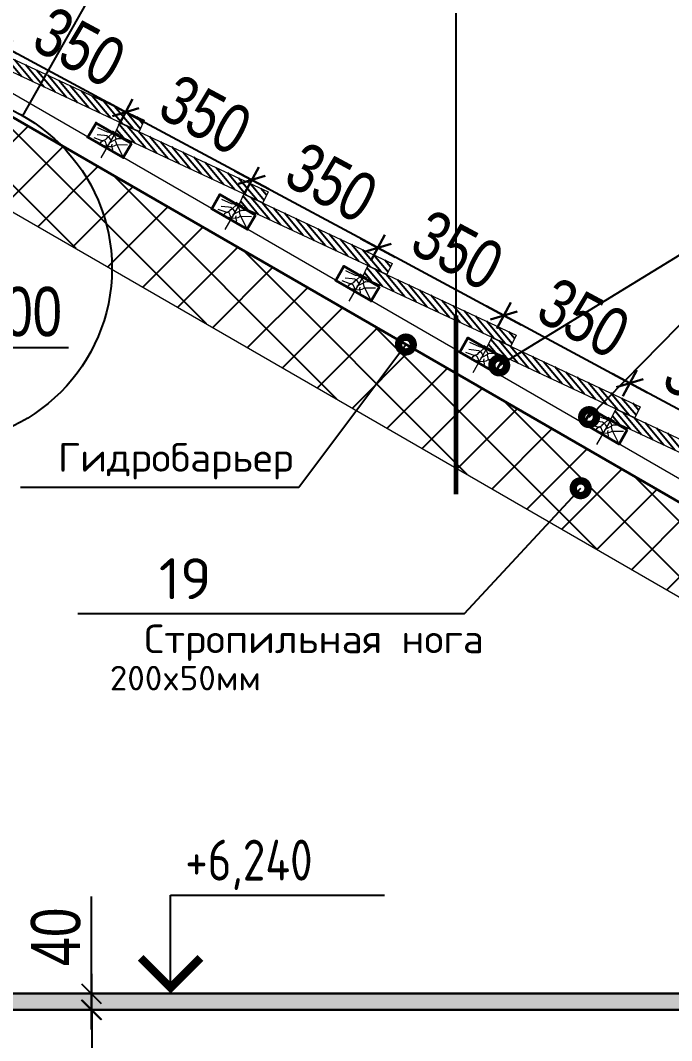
# Model space of a CAD drawing. Extents: x -12289450 to -10763036, y -7834513 to -6150123.
# Drawn here: x -10926335 to -10924742, y -7677125 to -7674632 of the extents above; entities that cross this region are included whole.
import ezdxf

# ---------------------------------------------------------------- set-up
doc = ezdxf.new("R2010")
doc.units = 0
doc.header["$LTSCALE"] = 25
doc.header["$PDMODE"] = 35
doc.layers.get('DefPoints').update_dxf_attribs({"color": 10, "lineweight": 30})
for name, color, linetype in [('004-ВСПЛИНИИ', 15, 'Continuous'), ('005-РАЗМЕРЫ', 252, 'Continuous'), ('008-ШТРИХОВКА', 252, 'Continuous'), ('Примечания', 7, 'Continuous')]:
    doc.layers.add(name, color=color, linetype=linetype)
for name, color, linetype, lineweight in [('RAZMER', 7, 'Continuous', 9), ('Перегор', 4, 'Continuous', 20), ('Стена', 7, 'Continuous', 5), ('СТЕНЫ', 5, 'Continuous', 40), ('тонкий', 114, 'Continuous', 20), ('Штрих', 9, 'Continuous', 13)]:
    doc.layers.add(name, color=color, linetype=linetype, lineweight=lineweight)
doc.styles.add('GOST 2.304', font='cs_gost2304.shx')
doc.styles.add('ROMANT', font='romant.shx', dxfattribs={"height": 2})
doc.styles.get("Standard").update_dxf_attribs({"font": 'arial.ttf'})
doc.styles.add('TXT0', font='txt', dxfattribs={"width": 0.8})
doc.dimstyles.new('Копия 3 РАЗМЕРЫ 3', dxfattribs={"dimscale": 30, "dimtxt": 4, "dimasz": 0.08, "dimexe": 0, "dimexo": 0, "dimgap": 0.9, "dimtad": 1, "dimdec": 0, "dimzin": 0, "dimdsep": 46, "dimtxsty": 'TXT0', "dimblk1": 'A8MITTA', "dimblk2": 'A8MITTA', "dimsah": 1, "dimcen": 0.3, "dimse1": 1, "dimse2": 1, "dimadec": 0, "dimazin": 0, "dimtp": 6, "dimtm": 6, "dimtfac": 1, "dimtdec": 0, "dimtofl": 0, "dimtmove": 0, "dimatfit": 3, "dimldrblk": 'A8MITTA', "dimfxl": 0, "dimtolj": 1, "dimtzin": 0, "dimarcsym": 0})

# ---------------------------------------------------------------- blocks, each defined once
blk = doc.blocks.new('ytjtyj')
at = {"layer": 'Перегор', "linetype": 'Continuous'}
for p, q in [((-3.6, 13.4), (-21.6, 6.9)), ((-12.6, 10.2), (11.8, -56.9))]:
    blk.add_line(p, q, dxfattribs=at)
at = {"layer": 'Стена', "linetype": 'Continuous', "ltscale": 100}
blk.add_line((51.9, -12.5), (38.2, 25), dxfattribs=at)
blk.add_lwpolyline([(-55.8, -9.2), (-42.1, -46.8), (51.9, -12.5), (38.2, 25), (-55.8, -9.2)], close=True, dxfattribs=at)
at = {"layer": 'Штрих', "linetype": 'Continuous', "ltscale": 100}
for p, q in [((-10.2, 4.4), (-15.6, -3.3)), ((0.3, 8.6), (-10.2, 4.4)), ((2, -2.6), (-4.9, 6.5)), ((7.6, 8.6), (0.3, 8.6)), ((32.8, 15.1), (7.6, 8.6)), ((-20.7, -18.1), (-46.9, -13.8)), ((-18.6, -15.3), (-38.4, -41.9)), ((-20.7, -2.7), (-33.2, -0.9)), ((-15.6, -6.6), (-20.7, -2.7)), ((-15.1, -22.2), (-20.7, -18.1)), ((-15.6, -8.5), (-18.6, -15.3)), ((-15.6, -3.3), (-15.6, -8.5)), ((-7.2, -13), (-15.6, -6.6)), ((-9.5, -24.4), (-15.1, -22.2)), ((-8.9, -23.1), (-12.3, -30.7)), ((-0.7, -26.6), (-9.5, -24.4)), ((-9, -18.9), (-8.9, -23.1)), ((-1.7, -7.1), (-7.2, -13)), ((-1.2, -17.6), (-7.2, -13)), ((2, -2.6), (-1.7, -7.1)), ((5.7, -20.6), (1.3, -25.2)), ((7.1, -0.5), (2, -2.6)), ((5.7, -5.8), (2, -2.6)), ((7.2, -9.7), (5.7, -5.8)), ((8.7, -14.8), (5.7, -20.6)), ((12.9, -0.7), (7.1, -0.5)), ((13.7, -13.8), (7.2, -9.7)), ((13.7, -13.8), (8.7, -14.8)), ((30.7, -2.1), (12.9, -0.7)), ((17.6, -17.7), (13.7, -13.8)), ((19.4, -13.8), (13.7, -13.8)), ((17.5, -23.8), (14, -25.5)), ((21.4, -22.6), (17.5, -23.8)), ((20.1, -23), (17.6, -17.7)), ((37.5, -10.5), (19.4, -13.8)), ((-12.3, -30.7), (-11.7, -34.8)), ((8.3, -25.3), (-0.7, -26.6)), ((1.3, -25.2), (0.1, -30.6))]:
    blk.add_line(p, q, dxfattribs=at)
blk = doc.blocks.new('A8MITTA', base_point=(3180, 3140))
for p, q in [((3170, 3130), (3190, 3150)), ((3180, 3155), (3180, 3125)), ((3160, 3140), (3200, 3140))]:
    blk.add_line(p, q)
blk = doc.blocks.new('*D1006')
at = {"layer": '005-РАЗМЕРЫ', "color": 0, "lineweight": -2, "ltscale": 4, "transparency": 16777216}
blk.add_line((-10924538.4, -7675682.8), (-10924842.4, -7675519.6), dxfattribs=at)
at = {"layer": 'DefPoints', "color": 0, "ltscale": 4, "transparency": 16777216}
for p in [(-10924844.5, -7675518.4), (-10924901.5, -7675624.5), (-10924598.3, -7675799.5)]:
    blk.add_point(p, dxfattribs=at)
at = {"layer": '005-РАЗМЕРЫ', "color": 0, "lineweight": -2, "ltscale": 4, "transparency": 16777216, "xscale": 2.4, "yscale": 2.4, "zscale": 2.4}
for p, rotation in [((-10924844.5, -7675518.4), 151.7584222116496), ((-10924536.3, -7675684), 331.7584222116496)]:
    blk.add_blockref('A8MITTA', p, dxfattribs=dict(at, rotation=rotation))
at = {"layer": '005-РАЗМЕРЫ', "color": 0, "ltscale": 4, "transparency": 16777216, "insert": (-10924649.2, -7675524.6), "char_height": 120, "attachment_point": 5, "rotation": 331.7584, "style": 'TXT0'}
blk.add_mtext('\\A1;350', dxfattribs=at)
blk = doc.blocks.new('*D1007')
at = {"layer": '005-РАЗМЕРЫ', "color": 0, "lineweight": -2, "ltscale": 4, "transparency": 16777216}
blk.add_line((-10924846.6, -7675517.3), (-10925150.6, -7675354), dxfattribs=at)
at = {"layer": 'DefPoints', "color": 0, "ltscale": 4, "transparency": 16777216}
for p in [(-10925152.7, -7675352.9), (-10925204.6, -7675449.5), (-10924901.5, -7675624.5)]:
    blk.add_point(p, dxfattribs=at)
at = {"layer": '005-РАЗМЕРЫ', "color": 0, "lineweight": -2, "ltscale": 4, "transparency": 16777216, "xscale": 2.4, "yscale": 2.4, "zscale": 2.4}
for p, rotation in [((-10925152.7, -7675352.9), 151.7584222116496), ((-10924844.5, -7675518.4), 331.7584222116496)]:
    blk.add_blockref('A8MITTA', p, dxfattribs=dict(at, rotation=rotation))
at = {"layer": '005-РАЗМЕРЫ', "color": 0, "ltscale": 4, "transparency": 16777216, "insert": (-10924957.4, -7675359), "char_height": 120, "attachment_point": 5, "rotation": 331.7584, "style": 'TXT0'}
blk.add_mtext('\\A1;350', dxfattribs=at)
blk = doc.blocks.new('*D1008')
at = {"layer": '005-РАЗМЕРЫ', "color": 0, "lineweight": -2, "ltscale": 4, "transparency": 16777216}
blk.add_line((-10925154.8, -7675351.8), (-10925458.7, -7675188.5), dxfattribs=at)
at = {"layer": 'DefPoints', "color": 0, "ltscale": 4, "transparency": 16777216}
for p in [(-10925460.9, -7675187.4), (-10925507.7, -7675274.5), (-10925204.6, -7675449.5)]:
    blk.add_point(p, dxfattribs=at)
at = {"layer": '005-РАЗМЕРЫ', "color": 0, "lineweight": -2, "ltscale": 4, "transparency": 16777216, "xscale": 2.4, "yscale": 2.4, "zscale": 2.4}
for p, rotation in [((-10925460.9, -7675187.4), 151.7584222116496), ((-10925152.7, -7675352.9), 331.7584222116496)]:
    blk.add_blockref('A8MITTA', p, dxfattribs=dict(at, rotation=rotation))
at = {"layer": '005-РАЗМЕРЫ', "color": 0, "ltscale": 4, "transparency": 16777216, "insert": (-10925265.6, -7675193.5), "char_height": 120, "attachment_point": 5, "rotation": 331.7584, "style": 'TXT0'}
blk.add_mtext('\\A1;350', dxfattribs=at)
blk = doc.blocks.new('*D1009')
at = {"layer": '005-РАЗМЕРЫ', "color": 0, "lineweight": -2, "ltscale": 4, "transparency": 16777216}
blk.add_line((-10925463, -7675186.2), (-10925766.9, -7675023), dxfattribs=at)
at = {"layer": 'DefPoints', "color": 0, "ltscale": 4, "transparency": 16777216}
for p in [(-10925769, -7675021.8), (-10925810.8, -7675099.5), (-10925507.7, -7675274.5)]:
    blk.add_point(p, dxfattribs=at)
at = {"layer": '005-РАЗМЕРЫ', "color": 0, "lineweight": -2, "ltscale": 4, "transparency": 16777216, "xscale": 2.4, "yscale": 2.4, "zscale": 2.4}
for p, rotation in [((-10925769, -7675021.8), 151.7584222116496), ((-10925460.9, -7675187.4), 331.7584222116496)]:
    blk.add_blockref('A8MITTA', p, dxfattribs=dict(at, rotation=rotation))
at = {"layer": '005-РАЗМЕРЫ', "color": 0, "ltscale": 4, "transparency": 16777216, "insert": (-10925573.8, -7675028), "char_height": 120, "attachment_point": 5, "rotation": 331.7584, "style": 'TXT0'}
blk.add_mtext('\\A1;350', dxfattribs=at)
blk = doc.blocks.new('*D1010')
at = {"layer": '005-РАЗМЕРЫ', "color": 0, "lineweight": -2, "ltscale": 4, "transparency": 16777216}
blk.add_line((-10925771.2, -7675020.7), (-10926075.1, -7674857.4), dxfattribs=at)
at = {"layer": 'DefPoints', "color": 0, "ltscale": 4, "transparency": 16777216}
for p in [(-10926077.2, -7674856.3), (-10926113.9, -7674924.5), (-10925810.8, -7675099.5)]:
    blk.add_point(p, dxfattribs=at)
at = {"layer": '005-РАЗМЕРЫ', "color": 0, "lineweight": -2, "ltscale": 4, "transparency": 16777216, "xscale": 2.4, "yscale": 2.4, "zscale": 2.4}
for p, rotation in [((-10926077.2, -7674856.3), 151.7584222116496), ((-10925769, -7675021.8), 331.7584222116496)]:
    blk.add_blockref('A8MITTA', p, dxfattribs=dict(at, rotation=rotation))
at = {"layer": '005-РАЗМЕРЫ', "color": 0, "ltscale": 4, "transparency": 16777216, "insert": (-10925882, -7674862.4), "char_height": 120, "attachment_point": 5, "rotation": 331.7584, "style": 'TXT0'}
blk.add_mtext('\\A1;350', dxfattribs=at)
blk = doc.blocks.new('*D1011')
at = {"layer": '005-РАЗМЕРЫ', "color": 0, "lineweight": -2, "ltscale": 4, "transparency": 16777216}
blk.add_line((-10926079.4, -7674855.2), (-10926383.3, -7674691.9), dxfattribs=at)
at = {"layer": 'DefPoints', "color": 0, "ltscale": 4, "transparency": 16777216}
for p in [(-10926385.4, -7674690.8), (-10926417, -7674749.5), (-10926113.9, -7674924.5)]:
    blk.add_point(p, dxfattribs=at)
at = {"layer": '005-РАЗМЕРЫ', "color": 0, "lineweight": -2, "ltscale": 4, "transparency": 16777216, "xscale": 2.4, "yscale": 2.4, "zscale": 2.4}
for p, rotation in [((-10926385.4, -7674690.8), 151.7584222116496), ((-10926077.2, -7674856.3), 331.7584222116496)]:
    blk.add_blockref('A8MITTA', p, dxfattribs=dict(at, rotation=rotation))
at = {"layer": '005-РАЗМЕРЫ', "color": 0, "ltscale": 4, "transparency": 16777216, "insert": (-10926190.2, -7674696.9), "char_height": 120, "attachment_point": 5, "rotation": 331.7584, "style": 'TXT0'}
blk.add_mtext('\\A1;350', dxfattribs=at)
blk = doc.blocks.new('*D1028')
at = {"layer": '005-РАЗМЕРЫ', "color": 0, "lineweight": -2, "ltscale": 4, "transparency": 16777216}
for p, q in [((-10926160.9, -7677007.5), (-10926160.9, -7676772.7)), ((-10926160.9, -7677052.3), (-10926160.9, -7677054.7))]:
    blk.add_line(p, q, dxfattribs=at)
at = {"layer": 'DefPoints', "color": 0, "ltscale": 4, "transparency": 16777216}
for p in [(-10926144.8, -7677009.9), (-10926160.9, -7677049.9), (-10926144.8, -7677049.9)]:
    blk.add_point(p, dxfattribs=at)
at = {"layer": '005-РАЗМЕРЫ', "color": 0, "lineweight": -2, "ltscale": 4, "transparency": 16777216, "xscale": 2.4, "yscale": 2.4, "zscale": 2.4}
for p, rotation in [((-10926160.9, -7677009.9), 270), ((-10926160.9, -7677049.9), 90)]:
    blk.add_blockref('A8MITTA', p, dxfattribs=dict(at, rotation=rotation))
at = {"layer": '005-РАЗМЕРЫ', "color": 0, "ltscale": 4, "transparency": 16777216, "insert": (-10926247.9, -7676871.7), "char_height": 120, "attachment_point": 5, "rotation": 90, "style": 'TXT0'}
blk.add_mtext('\\A1;40', dxfattribs=at)
blk = doc.blocks.new('*D1029')
at = {"layer": '005-РАЗМЕРЫ', "color": 0, "lineweight": -2, "ltscale": 4, "transparency": 16777216}
for p, q in [((-10926656.7, -7675431.1), (-10926561.5, -7675431.1)), ((-10926559.1, -7675431.1), (-10926217.3, -7675431.1))]:
    blk.add_line(p, q, dxfattribs=at)
at = {"layer": 'DefPoints', "color": 0, "ltscale": 4, "transparency": 16777216}
for p in [(-10926559.1, -7675431.1), (-10926659.1, -7675509.9), (-10926559.1, -7675509.9)]:
    blk.add_point(p, dxfattribs=at)
at = {"layer": '005-РАЗМЕРЫ', "color": 0, "lineweight": -2, "ltscale": 4, "transparency": 16777216, "xscale": 2.4, "yscale": 2.4, "zscale": 2.4, "rotation": 180}
blk.add_blockref('A8MITTA', (-10926659.1, -7675431.1), dxfattribs=at)
at = {"layer": '005-РАЗМЕРЫ', "color": 0, "lineweight": -2, "ltscale": 4, "transparency": 16777216, "xscale": 2.4, "yscale": 2.4, "zscale": 2.4}
blk.add_blockref('A8MITTA', (-10926559.1, -7675431.1), dxfattribs=at)
at = {"layer": '005-РАЗМЕРЫ', "color": 0, "ltscale": 4, "transparency": 16777216, "insert": (-10926340.3, -7675344.1), "char_height": 120, "attachment_point": 5, "style": 'TXT0'}
blk.add_mtext('\\A1;100', dxfattribs=at)
blk = doc.blocks.new('*D1034')
at = {"layer": '005-РАЗМЕРЫ', "color": 0, "lineweight": -2, "ltscale": 4, "transparency": 16777216}
for p, q in [((-10926159.8, -7677052.3), (-10926159.8, -7677247.5)), ((-10926159.8, -7677249.9), (-10926159.8, -7677530.3))]:
    blk.add_line(p, q, dxfattribs=at)
at = {"layer": 'DefPoints', "color": 0, "ltscale": 4, "transparency": 16777216}
for p in [(-10926052, -7677049.9), (-10926159.8, -7677249.9), (-10926052, -7677249.9)]:
    blk.add_point(p, dxfattribs=at)
at = {"layer": '005-РАЗМЕРЫ', "color": 0, "lineweight": -2, "ltscale": 4, "transparency": 16777216, "xscale": 2.4, "yscale": 2.4, "zscale": 2.4}
for p, rotation in [((-10926159.8, -7677049.9), 90), ((-10926159.8, -7677249.9), 270)]:
    blk.add_blockref('A8MITTA', p, dxfattribs=dict(at, rotation=rotation))
at = {"layer": '005-РАЗМЕРЫ', "color": 0, "ltscale": 4, "transparency": 16777216, "insert": (-10926246.8, -7677391.3), "char_height": 120, "attachment_point": 5, "rotation": 90, "style": 'TXT0'}
blk.add_mtext('\\A1;200', dxfattribs=at)
blk = doc.blocks.new('*D1126')
at = {"layer": '005-РАЗМЕРЫ', "color": 0, "lineweight": -2, "ltscale": 4, "transparency": 16777216}
blk.add_arc((-10923045.2, -7677009.9), 1211.2, 150.1135, 179.8865, dxfattribs=at)
at = {"layer": 'DefPoints', "color": 0, "ltscale": 4, "transparency": 16777216}
for p in [(-10928309.1, -7673970.7), (-10924183.4, -7676595.6), (-10923409.1, -7676799.8), (-10932959.1, -7677009.9), (-10923659.1, -7677009.9)]:
    blk.add_point(p, dxfattribs=at)
at = {"layer": '005-РАЗМЕРЫ', "color": 0, "lineweight": -2, "ltscale": 4, "transparency": 16777216, "xscale": 2.4, "yscale": 2.4, "zscale": 2.4}
for p, rotation in [((-10924094.1, -7676404.3), 60.05676570589963), ((-10924256.4, -7677009.9), 269.9432342983295)]:
    blk.add_blockref('A8MITTA', p, dxfattribs=dict(at, rotation=rotation))
at = {"layer": '005-РАЗМЕРЫ', "color": 0, "ltscale": 4, "transparency": 16777216, "insert": (-10924319.5, -7676762), "char_height": 120, "attachment_point": 5, "rotation": 78.9912, "style": 'TXT0'}
blk.add_mtext('\\A1;30°', dxfattribs=at)

msp = doc.modelspace()

# ---------------------------------------------------------------- hatches: boundary and pattern name
at = {"layer": '008-ШТРИХОВКА', "ltscale": 3}
h = msp.add_hatch(dxfattribs=at)
h.set_pattern_fill('ANSI37', color=256, scale=30)
h.set_pattern_definition([(45, (-10933209.11, -7676799.76), (-67.3519, 67.3519), []), (135, (-10933209.11, -7676799.76), (-67.3519, -67.3519), [])])
h.paths.add_polyline_path([(-10924009.1, -7676222.4), (-10924009.1, -7676395.6), (-10923554.1, -7676658.3), (-10923554.1, -7676654.9), (-10923464.1, -7676654.9), (-10923464.1, -7676710.3), (-10923409.1, -7676742), (-10923409.1, -7676568.8)])
h.paths.add_polyline_path([(-10923709.1, -7676434.3), (-10923709.1, -7676435.3, 0.403433), (-10923704.3, -7676430.3), (-10923705.3, -7676430.3, -0.40079)], flags=16)
h.paths.add_polyline_path([(-10923704.1, -7676534.3, -1), (-10923714.1, -7676534.3, -1)], flags=16)
h.paths.add_polyline_path([(-10923974.3, -7676378.3, -1), (-10923984.3, -7676378.3, -1)], flags=16)
h.paths.add_polyline_path([(-10923979.3, -7676270.3), (-10923979.3, -7676269.3, 0.425077), (-10923984.5, -7676274.3), (-10923983.5, -7676274.3, -0.427766)], flags=16)
h.paths.add_polyline_path([(-10923438.9, -7676590.2), (-10923438.9, -7676591.1, 0.403433), (-10923434.1, -7676586.1), (-10923435.1, -7676586.1, -0.40079)], flags=16)
h.paths.add_polyline_path([(-10923443.9, -7676690.2, -1), (-10923433.9, -7676690.2, -1)], flags=16)
h.paths.add_polyline_path([(-10924009.1, -7676395.6), (-10924009.1, -7676222.4), (-10925303.3, -7675475.2, -0.449807), (-10925316.5, -7675477.9), (-10925432, -7675631.9), (-10925041.2, -7675857.5), (-10924970.8, -7675781.6, -0.208652), (-10924973.7, -7675775, -1), (-10924955.7, -7675775, -0.654736), (-10924970.8, -7675781.6), (-10925041.2, -7675857.5), (-10923554.1, -7676716), (-10923554.1, -7676658.3)])
h.paths.add_polyline_path([(-10923409.1, -7676742), (-10923464.1, -7676710.3), (-10923464.1, -7676744.9), (-10923459.1, -7676744.9), (-10923459.1, -7676770.9), (-10923409.1, -7676799.8)])
h.paths.add_polyline_path([(-10928309.1, -7673739.8), (-10933209.1, -7676568.8), (-10933209.1, -7676799.8), (-10928309.1, -7673970.7), (-10926554.1, -7674984), (-10926554.1, -7674919.9), (-10926464.1, -7674919.9), (-10926464.1, -7675009.9), (-10926459.1, -7675009.9), (-10926459.1, -7675038.8), (-10925432, -7675631.9), (-10925316.5, -7675477.9, -0.379494), (-10925318.9, -7675466.2)])
h.paths.add_polyline_path([(-10927841.7, -7674203.6, -1), (-10927831.7, -7674203.6, -1)], flags=16)
h.paths.add_polyline_path([(-10927841.7, -7674161.1, -1), (-10927831.7, -7674161.1, -1)], flags=16)
h.paths.add_polyline_path([(-10927886.8, -7674203.6, -1), (-10927876.8, -7674203.6, -1)], flags=16)
h.paths.add_polyline_path([(-10927886.8, -7674161.1, -1), (-10927876.8, -7674161.1, -1)], flags=16)
h.paths.add_polyline_path([(-10928174.2, -7673872.7), (-10928174.2, -7673871.8, 0.403433), (-10928179, -7673876.7), (-10928178, -7673876.7, -0.40079)], flags=16)
h.paths.add_polyline_path([(-10928244.2, -7673936.5), (-10928244.2, -7673935.5, 0.400203), (-10928249, -7673940.5), (-10928248, -7673940.5, -0.40079)], flags=0)
h.paths.add_polyline_path([(-10928244.1, -7673936.5), (-10928244.1, -7673935.5, 0.406669), (-10928249, -7673940.5), (-10928248, -7673940.5, -0.40079)], flags=16)
h.paths.add_polyline_path([(-10928244.2, -7673872.7), (-10928244.2, -7673871.8, 0.400203), (-10928249, -7673876.7), (-10928248, -7673876.7, -0.40079)], flags=0)
h.paths.add_polyline_path([(-10928244.1, -7673872.7), (-10928244.1, -7673871.7, 0.406669), (-10928249, -7673876.7), (-10928248, -7673876.7, -0.40079)], flags=16)
h.paths.add_polyline_path([(-10928244.2, -7673809), (-10928244.2, -7673808, 0.400203), (-10928249, -7673813), (-10928248, -7673813, -0.40079)], flags=0)
h.paths.add_polyline_path([(-10928244.1, -7673809), (-10928244.1, -7673808, 0.406669), (-10928249, -7673813), (-10928248, -7673813, -0.40079)], flags=16)
h.paths.add_polyline_path([(-10928369.2, -7673940.5), (-10928370, -7673940.5, -0.415546), (-10928374, -7673944.5), (-10928374, -7673945.5, 0.403433)], flags=16)
h.paths.add_polyline_path([(-10928374.2, -7673936.5), (-10928374.2, -7673935.5, 0.403433), (-10928379, -7673940.5), (-10928378.2, -7673940.5, -0.415546)], flags=16)
h.paths.add_polyline_path([(-10928369.2, -7673876.7), (-10928370, -7673876.7, -0.415546), (-10928374, -7673880.8), (-10928374, -7673881.7, 0.403433)], flags=16)
h.paths.add_polyline_path([(-10928374.2, -7673872.7), (-10928374.2, -7673871.8, 0.403433), (-10928379, -7673876.7), (-10928378.2, -7673876.7, -0.415546)], flags=16)
h.paths.add_polyline_path([(-10928374.2, -7673809), (-10928374.2, -7673809, 0.415546), (-10928378.2, -7673813), (-10928378, -7673813, -0.40079)], flags=0)
h.paths.add_polyline_path([(-10928369, -7673813, -1), (-10928379, -7673813), (-10928379.2, -7673813, 0.425077), (-10928374, -7673818), (-10928374, -7673813), (-10928379, -7673813, 0.413145), (-10928374, -7673818), (-10928374, -7673818, -0.425077), (-10928379.2, -7673813, -1.020293)], flags=16)
h.paths.add_polyline_path([(-10928444.2, -7673872.7), (-10928444.2, -7673871.8, 0.403433), (-10928449, -7673876.7), (-10928448, -7673876.7, -0.40079)], flags=16)
h.paths.add_polyline_path([(-10930091.7, -7674983.6, -1), (-10930081.7, -7674983.6, -1)], flags=16)
h.paths.add_polyline_path([(-10930091.7, -7674941.1, -1), (-10930081.7, -7674941.1, -1)], flags=16)
h.paths.add_polyline_path([(-10930136.8, -7674983.6, -1), (-10930126.8, -7674983.6, -1)], flags=16)
h.paths.add_polyline_path([(-10930136.8, -7674941.1, -1), (-10930126.8, -7674941.1, -1)], flags=16)
h.paths.add_polyline_path([(-10933091.7, -7676676.1, -1), (-10933081.7, -7676676.1, -1)], flags=16)
h.paths.add_polyline_path([(-10933091.7, -7676718.6, -1), (-10933081.7, -7676718.6, -1)], flags=16)
h.paths.add_polyline_path([(-10933136.8, -7676676.1, -1), (-10933126.8, -7676676.1, -1)], flags=16)
h.paths.add_polyline_path([(-10933136.8, -7676718.6, -1), (-10933126.8, -7676718.6, -1)], flags=16)
at = {"layer": '008-ШТРИХОВКА'}
h = msp.add_hatch(dxfattribs=at)
h.set_pattern_fill('ANSI31', color=251, scale=4, angle=5, style=0)
h.set_pattern_definition([(130, (-22683897.798, -660920.611), (9.728764428, 8.163402643), [])])
h.paths.add_polyline_path([(-10926404.6, -7674735.2), (-10926403, -7674732.5), (-10926405.7, -7674730.9), (-10926394.5, -7674706.8), (-10926031.9, -7674875.9), (-10926044.6, -7674903)])
h = msp.add_hatch(dxfattribs=at)
h.set_pattern_fill('ANSI31', color=251, scale=4, angle=5, style=0)
h.set_pattern_definition([(130, (-22683594.689, -661095.611), (9.728764428, 8.163402643), [])])
h.paths.add_polyline_path([(-10926101.4, -7674910.2), (-10926099.9, -7674907.5), (-10926102.6, -7674905.9), (-10926091.3, -7674881.8), (-10925728.8, -7675050.9), (-10925741.5, -7675078)])
h = msp.add_hatch(dxfattribs=at)
h.set_pattern_fill('ANSI31', color=251, scale=4, angle=5, style=0)
h.set_pattern_definition([(130, (-22683291.58, -661270.611), (9.728764428, 8.163402643), [])])
h.paths.add_polyline_path([(-10925798.3, -7675085.2), (-10925796.8, -7675082.5), (-10925799.5, -7675080.9), (-10925788.2, -7675056.8), (-10925425.7, -7675225.9), (-10925438.4, -7675253)])
h = msp.add_hatch(dxfattribs=at)
h.set_pattern_fill('ANSI31', color=251, scale=4, angle=5, style=0)
h.set_pattern_definition([(130, (-22682988.471, -661445.611), (9.728764428, 8.163402643), [])])
h.paths.add_polyline_path([(-10925495.2, -7675260.2), (-10925493.7, -7675257.5), (-10925496.4, -7675255.9), (-10925485.1, -7675231.8), (-10925122.6, -7675400.9), (-10925135.3, -7675428)])
h = msp.add_hatch(dxfattribs=at)
h.set_pattern_fill('ANSI31', color=251, scale=4, angle=5, style=0)
h.set_pattern_definition([(130, (-22682685.362, -661620.611), (9.728764428, 8.163402643), [])])
h.paths.add_polyline_path([(-10925192.1, -7675435.2), (-10925190.6, -7675432.5), (-10925193.3, -7675430.9), (-10925182, -7675406.8), (-10924819.5, -7675575.9), (-10924832.2, -7675603)])
h = msp.add_hatch(dxfattribs=at)
h.set_pattern_fill('ANSI31', color=251, scale=4, angle=5, style=0)
h.set_pattern_definition([(130, (-22682382.253, -661795.611), (9.728764428, 8.163402643), [])])
h.paths.add_polyline_path([(-10924889, -7675610.2), (-10924887.4, -7675607.5), (-10924890.2, -7675605.9), (-10924878.9, -7675581.8), (-10924516.4, -7675750.9), (-10924529.1, -7675778)])
at = {"layer": '008-ШТРИХОВКА', "ltscale": 3}
h = msp.add_hatch(dxfattribs=at)
h.set_pattern_fill('ANSI37', color=256, scale=30)
h.set_pattern_definition([(45, (-10932959.11, -7677249.9), (-67.3519, 67.3519), []), (135, (-10932959.11, -7677249.9), (-67.3519, -67.3519), [])])
edge = h.paths.add_edge_path()
edge.add_line((-10923846.6, -7677249.9), (-10923801.6, -7677178.7))
edge.add_arc((-10923486.7, -7676889.2), 427.7, 217.5535, 222.5938, ccw=False)
edge.add_line((-10923825.8, -7677149.9), (-10926459.1, -7677149.9))
edge.add_line((-10926459.1, -7677149.9), (-10926459.1, -7677249.9))
edge.add_line((-10926459.1, -7677249.9), (-10923846.6, -7677249.9))
edge = h.paths.add_edge_path()
edge.add_line((-10923716.6, -7677249.9), (-10923659.1, -7677249.9))
edge.add_line((-10923659.1, -7677249.9), (-10923659.1, -7677149.9))
edge.add_line((-10923659.1, -7677149.9), (-10923783.4, -7677149.9))
edge.add_line((-10923783.4, -7677149.9), (-10923801.6, -7677178.7))
edge.add_arc((-10923486.7, -7676889.2), 427.7, 222.5938, 237.4911)
edge = h.paths.add_edge_path()
edge.add_line((-10923846.6, -7677249.9), (-10923716.6, -7677249.9))
edge.add_arc((-10923486.7, -7676889.2), 427.7, 222.5938, 237.4911, ccw=False)
edge.add_line((-10923801.6, -7677178.7), (-10923846.6, -7677249.9))
edge = h.paths.add_edge_path()
edge.add_line((-10923783.4, -7677149.9), (-10923825.8, -7677149.9))
edge.add_arc((-10923486.7, -7676889.2), 427.7, 217.5535, 222.5938)
edge.add_line((-10923801.6, -7677178.7), (-10923783.4, -7677149.9))
h.paths.add_polyline_path([(-10926559.1, -7677149.9), (-10926559.1, -7677249.9), (-10926459.1, -7677249.9), (-10926459.1, -7677149.9)])
h.paths.add_polyline_path([(-10927669.1, -7677249.9), (-10927739.4, -7677249.9), (-10928000.6, -7677249.9), (-10928049.1, -7677249.9), (-10927809.1, -7677249.9), (-10927809.1, -7677149.9), (-10926559.1, -7677149.9), (-10926559.1, -7677249.9)])
h.paths.add_polyline_path([(-10928049.1, -7677249.9), (-10927909.1, -7677249.9), (-10927909.1, -7677149.9), (-10932834.7, -7677150), (-10932771.6, -7677249.9), (-10930469.1, -7677249.9)])
h.paths.add_polyline_path([(-10932959.1, -7677150), (-10932959.1, -7677244.9), (-10932959.1, -7677244.9), (-10932959.1, -7677249.9), (-10932771.6, -7677249.9), (-10932834.7, -7677150)])
edge = h.paths.add_edge_path()
edge.add_line((-10932904.2, -7676844.9), (-10932452, -7676844.9))
edge = h.paths.add_edge_path()
edge.add_line((-10932512, -7676844.9), (-10932512, -7677420.6))
h.paths.add_polyline_path([(-10932487.5, -7677411), (-10932047.1, -7677411), (-10932047.1, -7677252.4), (-10932487.5, -7677252.4)])
edge = h.paths.add_edge_path()
edge.add_line((-10932512, -7677420.6), (-10931998.5, -7677420.6))
edge = h.paths.add_edge_path()
edge.add_line((-10932439.1, -7676931.9), (-10932512, -7676859))
edge.add_line((-10932512, -7676859), (-10932585, -7676931.9))
at = {"layer": '008-ШТРИХОВКА'}
h = msp.add_hatch(dxfattribs=at)
h.set_pattern_fill('WOODFACE', color=251, scale=300, style=0, pattern_type=2)
h.set_pattern_definition([(0, (-10932898, -7677234.88), (300, 300), [15, -285]), (90, (-10932778, -7677129.88), (-300, 300), [30, -270]), (45, (-10932838, -7677159.88), (3e-14, 300), [21.21, -63.63, 21.21, -42.42, 148.5, -127.294]), (45, (-10932913, -7677249.88), (3e-14, 300), [21.213, -42.426, 21.213, -339.412]), (45, (-10932808, -7677219.88), (3e-14, 300), [21.213, -403.051]), (45, (-10932778, -7677234.88), (3e-14, 300), [21.213, -403.051]), (45, (-10932823, -7677204.88), (3e-14, 300), [21.213, -403.051]), (45, (-10932838, -7677189.88), (3e-14, 300), [42.426, -381.838]), (45, (-10932763, -7676964.88), (3e-14, 300), [42.426, -381.838]), (45, (-10932868, -7677174.88), (3e-14, 300), [84.852, -339.412]), (45, (-10932883, -7677159.88), (3e-14, 300), [84.852, -339.412]), (45, (-10932688, -7677069.88), (3e-14, 300), [84.852, -339.412]), (45, (-10932898, -7677129.88), (3e-14, 300), [63.64, -360.6245]), (45, (-10932958, -7677084.88), (3e-14, 300), [63.64, -360.6245]), (45, (-10932928, -7677114.88), (3e-14, 300), [63.64, -360.6245]), (45, (-10932733, -7677024.88), (3e-14, 300), [106.066, -318.198]), (45, (-10932763, -7677009.88), (3e-14, 300), [106.066, -318.198]), (45, (-10932733, -7677084.88), (3e-14, 300), [148.492, -275.772]), (26.565, (-10932868, -7677204.88), (300, 1e-07), [33.541, -637.279]), (26.565, (-10932808, -7677114.88), (300, 1e-07), [33.541, -637.279]), (26.565, (-10932823, -7677144.88), (300, 1e-07), [33.541, -637.279]), (26.565, (-10932883, -7677234.88), (300, 1e-07), [67.082, -603.738]), (26.565, (-10932823, -7677099.88), (300, 1e-07), [100.623, -570.197]), (26.565, (-10932853, -7677084.88), (300, 1e-07), [134.164, -536.656]), (26.565, (-10932883, -7677069.88), (300, 1e-07), [134.164, -536.656]), (26.565, (-10932928, -7676979.88), (300, 1e-07), [134.164, -536.656]), (26.565, (-10932928, -7677009.88), (300, 1e-07), [167.705, -503.115]), (26.565, (-10932913, -7677039.88), (300, 1e-07), [167.705, -503.115]), (63.435, (-10932808, -7677159.88), (2e-08, 300), [33.541, -637.279]), (63.435, (-10932853, -7677189.88), (2e-08, 300), [33.541, -637.279]), (63.435, (-10932898, -7677234.88), (2e-08, 300), [67.082, -603.738]), (63.435, (-10932808, -7677189.88), (2e-08, 300), [67.082, -603.738]), (63.435, (-10932928, -7677249.88), (2e-08, 300), [100.623, -570.197]), (63.435, (-10932958, -7677249.88), (2e-08, 300), [134.164, -536.656]), (63.435, (-10932688, -7677234.88), (2e-08, 300), [134.164, -536.656]), (63.435, (-10932793, -7677204.88), (2e-08, 300), [134.164, -536.656]), (63.435, (-10932733, -7677234.88), (2e-08, 300), [167.705, -503.115]), (63.435, (-10932763, -7677219.88), (2e-08, 300), [167.705, -503.115])])
h.paths.add_polyline_path([(-10928089.1, -7677050), (-10928139.1, -7677050), (-10928147.1, -7677049.9), (-10928097.1, -7677049.9)], flags=16)
h.paths.add_polyline_path([(-10930469.1, -7677050), (-10930469.1, -7677009.9), (-10932958, -7677009.9), (-10932958, -7677050)])
h.paths.add_polyline_path([(-10930469.1, -7677009.9), (-10930469.1, -7677050), (-10923659.1, -7677050.1), (-10923659.1, -7677009.9)])

# ---------------------------------------------------------------- linework, layer by layer
at = {"lineweight": 25, "ltscale": 20}
for p, q in [((-10925163.8, -7675474.9), (-10924298.9, -7674944.9)), ((-10924944.2, -7675601.4), (-10924298.9, -7674944.9)), ((-10925653.8, -7675772.7), (-10925392.1, -7675423.9)), ((-10926334.3, -7675772.7), (-10925653.8, -7675772.7)), ((-10925248.9, -7676081.4), (-10924964.7, -7675775)), ((-10926194.3, -7676081.4), (-10925248.9, -7676081.4))]:
    msp.add_line(p, q, dxfattribs=at)
at = {"lineweight": 25, "ltscale": 20, "const_width": 36}
for points in [[(-10925383.1, -7675423.9, 1), (-10925401.1, -7675423.9, 1)], [(-10925155, -7675473.3, 1), (-10925172.7, -7675476.5, 1)], [(-10924935.3, -7675599.8, 1), (-10924953, -7675602.9, 1)], [(-10924955.7, -7675775, 1), (-10924973.7, -7675775, 1)]]:
    msp.add_lwpolyline(points, format="xyb", close=True, dxfattribs=at)
at = {"layer": '004-ВСПЛИНИИ', "color": 1}
msp.add_line((-10926328.4, -7674865.4), (-10926039.2, -7674352.9), dxfattribs=at)
msp.add_circle((-10926538.6, -7675237.9), 427.7, dxfattribs=at)
at = {"layer": '008-ШТРИХОВКА', "color": 116, "lineweight": 60, "ltscale": 3}
msp.add_lwpolyline([(-10925269.2, -7675789.4), (-10925269.2, -7675353)], dxfattribs=at)
at = {"layer": 'RAZMER', "ltscale": 4}
for p, q in [((-10922459.1, -7677059.6), (-10928309.1, -7673682.1)), ((-10922489.1, -7677100), (-10926760.2, -7674634.1))]:
    msp.add_line(p, q, dxfattribs=at)
msp.add_lwpolyline([(-10928309.1, -7673970.7), (-10923409.1, -7676799.8), (-10923409.1, -7676568.8), (-10928309.1, -7673739.8)], dxfattribs=at)
at = {"layer": 'Перегор', "linetype": 'Continuous', "lineweight": 40, "ltscale": 100}
msp.add_line((-10923409.1, -7676568.8), (-10928309.1, -7673739.8), dxfattribs=at)
at = {"layer": 'Перегор', "linetype": 'Continuous', "ltscale": 100}
for points in [[(-10926031.9, -7674875.9), (-10926044.6, -7674903), (-10926407.1, -7674734), (-10926394.5, -7674706.8)], [(-10925728.8, -7675050.9), (-10925741.5, -7675078), (-10926104, -7674909), (-10926091.3, -7674881.8)], [(-10925425.7, -7675225.9), (-10925438.4, -7675253), (-10925800.9, -7675084), (-10925788.2, -7675056.8)], [(-10925122.6, -7675400.9), (-10925135.3, -7675428), (-10925497.8, -7675259), (-10925485.1, -7675231.8)], [(-10924819.5, -7675575.9), (-10924832.2, -7675603), (-10925194.7, -7675434), (-10925182, -7675406.8)], [(-10924516.4, -7675750.9), (-10924529.1, -7675778), (-10924891.6, -7675609), (-10924878.9, -7675581.8)]]:
    msp.add_lwpolyline(points, close=True, dxfattribs=at)
at = {"layer": 'Примечания', "linetype": 'Continuous', "lineweight": 25, "ltscale": 40}
for p, q in [((-10925967.6, -7677009.9), (-10925967.6, -7676769.9)), ((-10925967.6, -7676769.9), (-10925444.1, -7676769.9)), ((-10926399.6, -7677009.9), (-10925907.6, -7677009.9))]:
    msp.add_line(p, q, dxfattribs=at)
at = {"layer": 'Примечания', "linetype": 'Continuous', "lineweight": 25, "ltscale": 40, "const_width": 20}
msp.add_lwpolyline([(-10926040.5, -7676922.8), (-10925967.6, -7676995.7), (-10925894.6, -7676922.8)], dxfattribs=at)
at = {"layer": 'СТЕНЫ', "color": 2}
for points in [[(-10926063.2, -7674932.6), (-10926083.2, -7674967.2), (-10926169.8, -7674917.2), (-10926149.8, -7674882.6), (-10926063.2, -7674932.6)], [(-10925760.1, -7675107.6), (-10925780.1, -7675142.2), (-10925866.7, -7675092.2), (-10925846.7, -7675057.6), (-10925760.1, -7675107.6)], [(-10925457, -7675282.6), (-10925477, -7675317.2), (-10925563.6, -7675267.2), (-10925543.6, -7675232.6), (-10925457, -7675282.6)], [(-10925153.8, -7675457.6), (-10925173.8, -7675492.2), (-10925260.4, -7675442.2), (-10925240.4, -7675407.6), (-10925153.8, -7675457.6)], [(-10924850.7, -7675632.6), (-10924870.7, -7675667.2), (-10924957.3, -7675617.2), (-10924937.3, -7675582.6), (-10924850.7, -7675632.6)]]:
    msp.add_lwpolyline(points, close=True, dxfattribs=at)
at = {"layer": 'СТЕНЫ', "lineweight": 30}
for points in [[(-10923659.1, -7677009.9), (-10932959.1, -7677009.9)], [(-10923659.1, -7677049.9), (-10930469.1, -7677049.9)]]:
    msp.add_lwpolyline(points, dxfattribs=at)
at = {"layer": 'тонкий', "lineweight": 25, "ltscale": 2}
msp.add_line((-10925269.2, -7675764.4), (-10925269.2, -7672989.3), dxfattribs=at)

# ---------------------------------------------------------------- block references
at = {"layer": '005-РАЗМЕРЫ', "color": 251, "xscale": -1, "rotation": 349.9999999794174}
for p in [(-10926116.5, -7674913.9), (-10925813.4, -7675088.9), (-10925510.3, -7675263.9), (-10925207.2, -7675438.9), (-10924904.1, -7675613.9)]:
    msp.add_blockref('ytjtyj', p, dxfattribs=at)

# ---------------------------------------------------------------- texts
at = {"layer": 'Примечания', "linetype": 'Continuous', "lineweight": 25, "ltscale": 40, "style": 'GOST 2.304'}
msp.add_text('+6,240', height=100, dxfattribs=at).set_placement((-10925931.6, -7676733.9))
at = {"layer": 'Примечания', "color": 7, "attachment_point": 6}
for s, insert, char_height in [('\\A1;{\\Fsimplex|c204;Гидробарьер}', (-10925667.2, -7675709.2), 70), ('\\A1;{\\Fsimplex|c204;Стропильная\\Fsimplex|c0; \\Fsimplex|c204;нога}', (-10925201.3, -7676152.7), 70), ('\\A1;{\\Fsimplex|c0;200x50\\Fsimplex|c204;мм}', (-10925746.5, -7676239.1), 60)]:
    msp.add_mtext(s, dxfattribs=dict(at, insert=insert, char_height=char_height))
at = {"layer": 'Стена', "linetype": 'Continuous', "ltscale": 100, "style": 'ROMANT'}
msp.add_text('19', height=100, rotation=360, dxfattribs=at).set_placement((-10925996.1, -7676046.2))

# ---------------------------------------------------------------- dimensions: what is measured, and where the dimension line sits
at = {"layer": '005-РАЗМЕРЫ', "ltscale": 4}
dim = msp.add_angular_dim_2l(base=(-10924183.4, -7676595.6), line1=((-10923659.1, -7677009.9), (-10932959.1, -7677009.9)), line2=((-10928309.1, -7673970.7), (-10923409.1, -7676799.8)), dimstyle='Копия 3 РАЗМЕРЫ 3', dxfattribs=at)
dim.commit()
dim.dimension.update_dxf_attribs({"geometry": '*D1126', "text_midpoint": (-10924234.1, -7676778.6), "dimtype": 162})
for base, p1, p2, picture, middle in [((-10926385.4, -7674690.8), (-10926113.9, -7674924.5), (-10926417, -7674749.5), '*D1011', (-10926190.2, -7674696.9)), ((-10926077.2, -7674856.3), (-10925810.8, -7675099.5), (-10926113.9, -7674924.5), '*D1010', (-10925882, -7674862.4)), ((-10925769, -7675021.8), (-10925507.7, -7675274.5), (-10925810.8, -7675099.5), '*D1009', (-10925573.8, -7675028)), ((-10925460.9, -7675187.4), (-10925204.6, -7675449.5), (-10925507.7, -7675274.5), '*D1008', (-10925265.6, -7675193.5)), ((-10925152.7, -7675352.9), (-10924901.5, -7675624.5), (-10925204.6, -7675449.5), '*D1007', (-10924957.4, -7675359)), ((-10924844.5, -7675518.4), (-10924598.3, -7675799.5), (-10924901.5, -7675624.5), '*D1006', (-10924649.2, -7675524.6))]:
    dim = msp.add_linear_dim(base=base, p1=p1, p2=p2, angle=331.7584, dimstyle='Копия 3 РАЗМЕРЫ 3', dxfattribs=at)
    dim.commit()
    dim.dimension.update_dxf_attribs({"geometry": picture, "text_midpoint": middle})
dim = msp.add_linear_dim(base=(-10926559.1, -7675431.1), p1=(-10926659.1, -7675509.9), p2=(-10926559.1, -7675509.9), dimstyle='Копия 3 РАЗМЕРЫ 3', dxfattribs=at)
dim.commit()
dim.dimension.update_dxf_attribs({"geometry": '*D1029', "text_midpoint": (-10926340.3, -7675431.1), "dimtype": 160})
for base, p1, p2, picture, middle in [((-10926160.9, -7677049.9), (-10926144.8, -7677009.9), (-10926144.8, -7677049.9), '*D1028', (-10926160.9, -7676871.7)), ((-10926159.8, -7677249.9), (-10926052, -7677049.9), (-10926052, -7677249.9), '*D1034', (-10926159.8, -7677391.3))]:
    dim = msp.add_linear_dim(base=base, p1=p1, p2=p2, angle=90, dimstyle='Копия 3 РАЗМЕРЫ 3', dxfattribs=at)
    dim.commit()
    dim.dimension.update_dxf_attribs({"geometry": picture, "text_midpoint": middle, "dimtype": 160})

doc.saveas('drawing.dxf')
